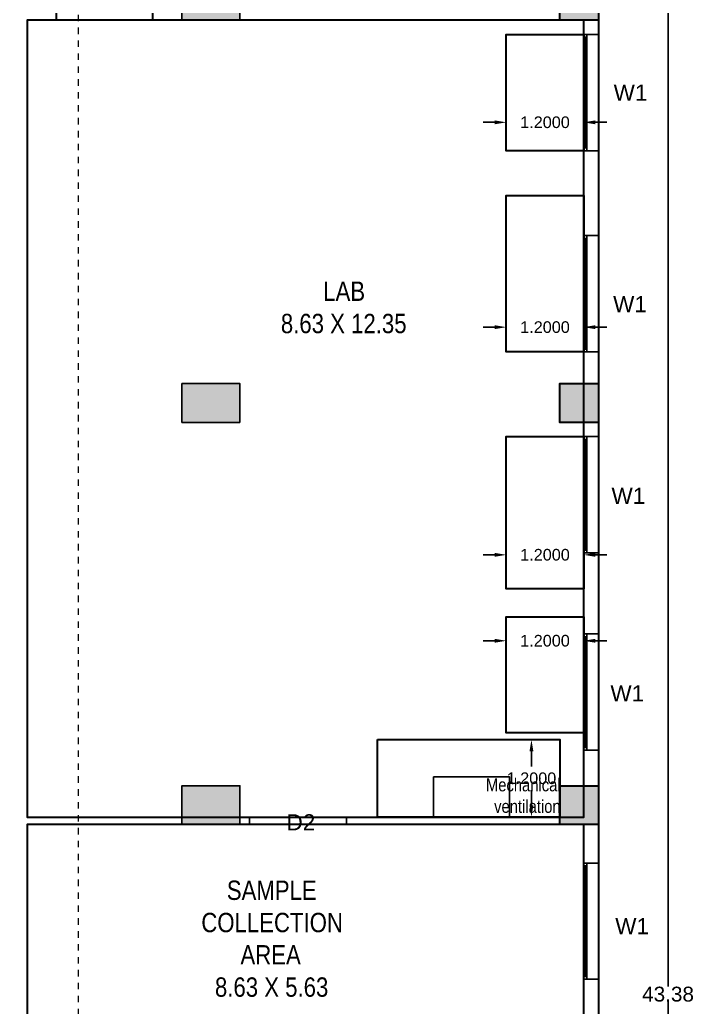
# Model space of a CAD drawing. Header units: metres. Extents: x -38 to 401, y 28 to 287.
# Drawn here: x 283.64 to 294.11, y 118.96 to 134.26 of the extents above; entities that cross this region are included whole.
import ezdxf

# ---------------------------------------------------------------- set-up
doc = ezdxf.new("R2010")
doc.units = ezdxf.units.M
doc.linetypes.add('CENTER', pattern=[2, 1.25, -0.25, 0.25, -0.25])
for name, color, linetype in [('BLK_1_FLR_5_AC_ROOM_7', 117, 'Continuous'), ('BLK_1_FLR_5_ACROOM_7_LIGHT_VENTILATION_1', 117, 'Continuous'), ('BLK_1_FLR_5_ACROOM_7_LIGHT_VENTILATION_2', 117, 'Continuous'), ('BLK_1_FLR_5_ACROOM_7_LIGHT_VENTILATION_3', 117, 'Continuous'), ('BLK_1_FLR_5_ACROOM_7_LIGHT_VENTILATION_4', 117, 'Continuous'), ('BLK_1_FLR_5_CARPET_AREA', 10, 'Continuous'), ('UBEAM', 1, 'Continuous'), ('UHATCH', 8, 'Continuous')]:
    doc.layers.add(name, color=color, linetype=linetype)
for name, color, linetype, lineweight in [('BLK_1_FLR_5_BLT_UP_AREA', 4, 'Continuous', 30), ('BLK_1_LVL_5_BLDG_FOOT_PRINT', 4, 'Continuous', 30), ('UCOLUMN', 6, 'Continuous', 30)]:
    doc.layers.add(name, color=color, linetype=linetype, lineweight=lineweight)
doc.styles.get("Standard").update_dxf_attribs({"font": 'arial.ttf'})
doc.dimstyles.get("Standard").update_dxf_attribs({"dimtxt": 0.18, "dimasz": 0.18, "dimexe": 0.18, "dimexo": 0.0625, "dimgap": 0.09, "dimtad": 0, "dimtih": 1, "dimtoh": 1, "dimdec": 4, "dimzin": 0, "dimdsep": 46, "dimtxsty": 'Standard', "dimcen": 0.09, "dimadec": 0, "dimazin": 0, "dimtfac": 1, "dimtdec": 4, "dimtofl": 0, "dimtmove": 0, "dimatfit": 3, "dimfxl": 0, "dimtolj": 1, "dimtzin": 0, "dimarcsym": 0})
doc.dimstyles.new('STANDARD$0', dxfattribs={"dimtxt": 7, "dimasz": 3, "dimexe": 3, "dimexo": 1, "dimgap": 1.5, "dimtad": 1, "dimdec": 1, "dimzin": 1, "dimdsep": 46, "dimlunit": 4, "dimtxsty": 'Standard', "dimblk": 'OBLIQUE', "dimcen": 0.09375, "dimdle": 1, "dimclrd": 8, "dimclre": 8, "dimclrt": 7, "dimadec": 1, "dimazin": 0, "dimtfac": 1, "dimtdec": 1, "dimtix": 1, "dimtmove": 2, "dimatfit": 3, "dimldrblk": 'ARCHTICK', "dimfxl": 0, "dimfrac": 2, "dimtolj": 1, "dimtzin": 0, "dimarcsym": 0})

# ---------------------------------------------------------------- blocks, each defined once
blk = doc.blocks.new('*D122')
at = {"color": 0, "lineweight": -2}
for p, q in [((293.691, 140.62), (293.691, 119.277)), ((293.691, 97.7), (293.691, 119.042))]:
    blk.add_line(p, q, dxfattribs=at)
at = {"color": 0}
for points in [[(293.652, 140.62), (293.729, 140.62), (293.691, 140.85)], [(293.652, 97.7), (293.729, 97.7), (293.691, 97.47)]]:
    blk.add_solid(points, dxfattribs=at)
at = {"layer": 'Defpoints', "color": 0}
for p in [(292.613, 140.85), (292.613, 97.47), (293.691, 97.47)]:
    blk.add_point(p, dxfattribs=at)
at = {"color": 0, "lineweight": 25, "insert": (293.691, 119.16), "char_height": 0.23, "attachment_point": 5}
blk.add_mtext('\\A1;43.38', dxfattribs=at)
blk = doc.blocks.new('900 X 900')
at = {"linetype": 'Continuous'}
h = blk.add_hatch(color=256, dxfattribs=at)
h.dxf.hatch_style = 1
h.paths.add_polyline_path([(0, 150), (900, 150), (900, 750), (0, 750)])
blk.add_lwpolyline([(0, 150), (900, 150), (900, 750), (0, 750)], close=True, dxfattribs=at)
blk = doc.blocks.new('600X600')
at = {"layer": 'UHATCH', "linetype": 'Continuous'}
h = blk.add_hatch(color=256, dxfattribs=at)
h.dxf.hatch_style = 1
h.paths.add_polyline_path([(600, 600), (0, 600), (0, 0), (600, 0)])
at = {"layer": 'UCOLUMN', "linetype": 'Continuous'}
blk.add_lwpolyline([(0, 0), (600, 0), (600, 600), (0, 600)], close=True, dxfattribs=at)
blk = doc.blocks.new('750 x 750')
blk.add_blockref('600X600', (0, 75))
blk = doc.blocks.new('COLUMN LAYOUT')
at = {"layer": 'UBEAM', "color": 7, "linetype": 'Continuous', "xscale": -1}
for name, p in [('900 X 900', (-5335, 24170)), ('750 x 750', (225, 24245)), ('900 X 900', (-5335, 17940)), ('750 x 750', (225, 18015)), ('900 X 900', (-5335, 11710)), ('750 x 750', (225, 11785))]:
    blk.add_blockref(name, p, dxfattribs=at)
blk = doc.blocks.new('*D1027')
at = {"layer": 'BLK_1_FLR_5_ACROOM_7_LIGHT_VENTILATION_1', "color": 0, "lineweight": -2}
for p, q in [((291.183, 124.946), (291.183, 124.456)), ((292.383, 124.946), (292.383, 124.456)), ((291.003, 124.636), (290.823, 124.636)), ((292.563, 124.636), (292.743, 124.636))]:
    blk.add_line(p, q, dxfattribs=at)
at = {"layer": 'BLK_1_FLR_5_ACROOM_7_LIGHT_VENTILATION_1', "color": 0}
for points in [[(291.003, 124.666), (291.003, 124.606), (291.183, 124.636)], [(292.563, 124.666), (292.563, 124.606), (292.383, 124.636)]]:
    blk.add_solid(points, dxfattribs=at)
at = {"layer": 'Defpoints', "color": 0}
for p in [(291.183, 125.009), (292.383, 125.009), (291.183, 124.636)]:
    blk.add_point(p, dxfattribs=at)
at = {"layer": 'BLK_1_FLR_5_ACROOM_7_LIGHT_VENTILATION_1', "color": 0, "lineweight": 30, "insert": (291.783, 124.636), "char_height": 0.18, "attachment_point": 5}
blk.add_mtext('\\A1;1.2000', dxfattribs=at)
blk = doc.blocks.new('*D1028')
at = {"layer": 'BLK_1_FLR_5_ACROOM_7_LIGHT_VENTILATION_2', "color": 0, "lineweight": -2}
for p, q in [((291.183, 125.505), (291.183, 126.148)), ((292.383, 125.505), (292.383, 126.148)), ((291.003, 125.968), (290.823, 125.968)), ((292.563, 125.968), (292.743, 125.968))]:
    blk.add_line(p, q, dxfattribs=at)
at = {"layer": 'BLK_1_FLR_5_ACROOM_7_LIGHT_VENTILATION_2', "color": 0}
for points in [[(291.003, 125.998), (291.003, 125.938), (291.183, 125.968)], [(292.563, 125.998), (292.563, 125.938), (292.383, 125.968)]]:
    blk.add_solid(points, dxfattribs=at)
at = {"layer": 'Defpoints', "color": 0}
for p in [(292.383, 125.968), (291.183, 125.442), (292.383, 125.442)]:
    blk.add_point(p, dxfattribs=at)
at = {"layer": 'BLK_1_FLR_5_ACROOM_7_LIGHT_VENTILATION_2', "color": 0, "lineweight": 30, "insert": (291.783, 125.968), "char_height": 0.18, "attachment_point": 5}
blk.add_mtext('\\A1;1.2000', dxfattribs=at)
blk = doc.blocks.new('*D1029')
at = {"layer": 'BLK_1_FLR_5_ACROOM_7_LIGHT_VENTILATION_3', "color": 0, "lineweight": -2}
for p, q in [((291.183, 129.176), (291.183, 129.675)), ((292.383, 129.176), (292.383, 129.675)), ((291.003, 129.495), (290.823, 129.495)), ((292.563, 129.495), (292.743, 129.495))]:
    blk.add_line(p, q, dxfattribs=at)
at = {"layer": 'BLK_1_FLR_5_ACROOM_7_LIGHT_VENTILATION_3', "color": 0}
for points in [[(291.003, 129.525), (291.003, 129.465), (291.183, 129.495)], [(292.563, 129.525), (292.563, 129.465), (292.383, 129.495)]]:
    blk.add_solid(points, dxfattribs=at)
at = {"layer": 'Defpoints', "color": 0}
for p in [(292.383, 129.495), (291.183, 129.114), (292.383, 129.114)]:
    blk.add_point(p, dxfattribs=at)
at = {"layer": 'BLK_1_FLR_5_ACROOM_7_LIGHT_VENTILATION_3', "color": 0, "lineweight": 30, "insert": (291.783, 129.495), "char_height": 0.18, "attachment_point": 5}
blk.add_mtext('\\A1;1.2000', dxfattribs=at)
blk = doc.blocks.new('*D1030')
at = {"layer": 'BLK_1_FLR_5_ACROOM_7_LIGHT_VENTILATION_4', "color": 0, "lineweight": -2}
for p, q in [((291.183, 132.291), (291.183, 132.849)), ((292.383, 132.291), (292.383, 132.849)), ((291.003, 132.669), (290.823, 132.669)), ((292.563, 132.669), (292.743, 132.669))]:
    blk.add_line(p, q, dxfattribs=at)
at = {"layer": 'BLK_1_FLR_5_ACROOM_7_LIGHT_VENTILATION_4', "color": 0}
for points in [[(291.003, 132.699), (291.003, 132.639), (291.183, 132.669)], [(292.563, 132.699), (292.563, 132.639), (292.383, 132.669)]]:
    blk.add_solid(points, dxfattribs=at)
at = {"layer": 'Defpoints', "color": 0}
for p in [(292.383, 132.669), (291.183, 132.229), (292.383, 132.229)]:
    blk.add_point(p, dxfattribs=at)
at = {"layer": 'BLK_1_FLR_5_ACROOM_7_LIGHT_VENTILATION_4', "color": 0, "lineweight": 30, "insert": (291.783, 132.669), "char_height": 0.18, "attachment_point": 5}
blk.add_mtext('\\A1;1.2000', dxfattribs=at)
blk = doc.blocks.new('*D1101')
at = {"layer": 'BLK_1_FLR_5_ACROOM_7_LIGHT_VENTILATION_4', "color": 0, "lineweight": -2}
for p, q in [((291.951, 123.105), (291.393, 123.105)), ((291.573, 122.925), (291.573, 122.687)), ((291.573, 122.085), (291.573, 122.323)), ((291.951, 121.905), (291.393, 121.905))]:
    blk.add_line(p, q, dxfattribs=at)
at = {"layer": 'BLK_1_FLR_5_ACROOM_7_LIGHT_VENTILATION_4', "color": 0}
for points in [[(291.543, 122.925), (291.603, 122.925), (291.573, 123.105)], [(291.543, 122.085), (291.603, 122.085), (291.573, 121.905)]]:
    blk.add_solid(points, dxfattribs=at)
at = {"layer": 'Defpoints', "color": 0}
for p in [(291.573, 123.105), (292.013, 123.105), (292.013, 121.905)]:
    blk.add_point(p, dxfattribs=at)
at = {"layer": 'BLK_1_FLR_5_ACROOM_7_LIGHT_VENTILATION_4', "color": 0, "lineweight": 30, "insert": (291.573, 122.505), "char_height": 0.18, "attachment_point": 5}
blk.add_mtext('\\A1;1.2000', dxfattribs=at)

msp = doc.modelspace()

# ---------------------------------------------------------------- linework, layer by layer
at = {"linetype": 'CENTER', "lineweight": 20, "ltscale": 0.05}
msp.add_line((284.54383, 152.53598), (284.54383, 95.32125), dxfattribs=at)
at = {"color": 7, "lineweight": 25}
for p, q in [((284.20303, 134.24983), (284.20303, 134.47983)), ((285.70303, 134.47983), (285.70303, 134.24983)), ((283.75303, 121.90483), (283.75303, 134.24983)), ((283.75303, 134.24983), (284.20303, 134.24983)), ((285.70303, 134.24983), (292.38303, 134.24983)), ((292.38303, 134.24983), (292.38303, 134.02883)), ((292.38303, 134.02883), (292.61303, 134.02883)), ((292.38304, 132.24488), (292.38303, 133.98624)), ((292.4036, 132.27142), (292.40359, 133.98624)), ((292.41211, 132.27142), (292.4121, 133.98624)), ((292.43414, 133.98624), (292.43415, 132.24488)), ((292.61303, 132.22883), (292.61303, 134.02883)), ((292.38303, 132.22883), (292.38303, 130.91383)), ((292.38303, 132.22883), (292.61303, 132.22883)), ((292.38303, 130.91383), (292.61303, 130.91383)), ((292.38304, 129.12988), (292.38303, 130.87124)), ((292.4036, 129.15642), (292.40359, 130.87124)), ((292.41211, 129.15642), (292.4121, 130.87124)), ((292.43414, 130.87124), (292.43415, 129.12988)), ((292.61303, 129.11383), (292.61303, 130.91383)), ((292.38303, 129.11383), (292.38303, 127.79883)), ((292.38303, 129.11383), (292.61303, 129.11383)), ((292.38303, 127.79883), (292.61303, 127.79883)), ((292.38304, 126.01488), (292.38303, 127.75624)), ((292.4036, 126.04142), (292.40359, 127.75624)), ((292.41211, 126.04142), (292.4121, 127.75624)), ((292.43414, 127.75624), (292.43415, 126.01488)), ((292.61303, 125.99883), (292.61303, 127.79883)), ((292.38303, 125.99883), (292.38303, 124.74133)), ((292.38303, 125.99883), (292.61303, 125.99883)), ((292.38303, 124.74133), (292.61303, 124.74133)), ((292.38304, 122.95738), (292.38303, 124.69874)), ((292.4036, 122.98392), (292.40359, 124.69874)), ((292.41211, 122.98392), (292.4121, 124.69874)), ((292.43414, 124.69874), (292.43415, 122.95738)), ((292.61303, 122.94133), (292.61303, 124.74133)), ((292.38303, 122.94133), (292.38303, 121.90483)), ((292.38303, 122.94133), (292.61303, 122.94133)), ((287.20303, 121.90483), (283.75303, 121.90483)), ((283.75303, 115.99983), (283.75303, 121.78983)), ((283.75303, 121.78983), (287.20303, 121.78983)), ((287.20303, 121.78983), (287.20303, 121.90483)), ((292.38303, 121.90483), (288.70303, 121.90483)), ((288.70303, 121.90483), (288.70303, 121.78983)), ((288.70303, 121.78983), (292.38303, 121.78983)), ((292.38303, 121.78983), (292.38303, 121.19108)), ((292.61303, 119.39108), (292.61303, 121.19108)), ((292.38304, 119.40713), (292.38303, 121.14849)), ((292.4036, 119.43367), (292.40359, 121.14849)), ((292.41211, 119.43367), (292.4121, 121.14849)), ((292.43414, 121.14849), (292.43415, 119.40713)), ((292.38303, 119.39108), (292.38303, 118.79233))]:
    msp.add_line(p, q, dxfattribs=at)
for points in [[(292.61303, 135.34383), (292.61303, 134.02883)], [(292.61303, 132.22883), (292.61303, 130.91383)], [(292.61303, 129.11383), (292.61303, 127.79883)], [(292.61303, 125.99883), (292.61303, 124.74133)], [(292.61303, 122.94133), (292.61303, 121.19108), (292.38303, 121.19108)], [(292.38303, 119.39108), (292.61303, 119.39108), (292.61303, 118.52708)]]:
    msp.add_lwpolyline(points, dxfattribs=at)
for points in [[(292.38303, 133.98624), (292.43414, 133.98624), (292.43414, 134.02883), (292.38303, 134.02883)], [(292.38304, 132.27142), (292.43415, 132.27142), (292.43415, 132.22883), (292.38304, 132.22883)], [(292.38303, 130.87124), (292.43414, 130.87124), (292.43414, 130.91383), (292.38303, 130.91383)], [(292.38304, 129.15642), (292.43415, 129.15642), (292.43415, 129.11383), (292.38304, 129.11383)], [(292.38303, 127.75624), (292.43414, 127.75624), (292.43414, 127.79883), (292.38303, 127.79883)], [(292.38304, 126.04142), (292.43415, 126.04142), (292.43415, 125.99883), (292.38304, 125.99883)], [(292.38303, 124.69874), (292.43414, 124.69874), (292.43414, 124.74133), (292.38303, 124.74133)], [(292.38304, 122.98392), (292.43415, 122.98392), (292.43415, 122.94133), (292.38304, 122.94133)], [(290.05563, 122.52625), (291.23506, 122.52625), (291.23506, 121.90483), (290.05563, 121.90483)], [(292.38303, 121.14849), (292.43414, 121.14849), (292.43414, 121.19108), (292.38303, 121.19108)], [(292.38304, 119.43367), (292.43415, 119.43367), (292.43415, 119.39108), (292.38304, 119.39108)]]:
    msp.add_lwpolyline(points, close=True, dxfattribs=at)
at = {"layer": 'BLK_1_FLR_5_AC_ROOM_7', "color": 2, "lineweight": 30}
msp.add_lwpolyline([(292.38303, 134.24983), (283.75303, 134.24983), (283.75303, 121.90483), (292.38303, 121.90483)], close=True, dxfattribs=at)
at = {"layer": 'BLK_1_FLR_5_ACROOM_7_LIGHT_VENTILATION_1', "color": 2, "lineweight": 30}
msp.add_lwpolyline([(292.38303, 125.00896), (292.38303, 123.20896), (291.18303, 123.20896), (291.18303, 125.00896)], close=True, dxfattribs=at)
at = {"layer": 'BLK_1_FLR_5_ACROOM_7_LIGHT_VENTILATION_2', "color": 2, "lineweight": 30}
msp.add_lwpolyline([(292.38303, 127.79883), (292.38303, 125.44249), (291.18303, 125.44249), (291.18303, 127.79883)], close=True, dxfattribs=at)
at = {"layer": 'BLK_1_FLR_5_ACROOM_7_LIGHT_VENTILATION_3', "color": 2, "lineweight": 30}
msp.add_lwpolyline([(292.38303, 131.53545), (292.38303, 129.11383), (291.18303, 129.11383), (291.18303, 131.53545)], close=True, dxfattribs=at)
at = {"layer": 'BLK_1_FLR_5_ACROOM_7_LIGHT_VENTILATION_4', "color": 2, "lineweight": 30}
for points in [[(292.38303, 134.02883), (292.38303, 132.22883), (291.18303, 132.22883), (291.18303, 134.02883)], [(289.18703, 123.10483), (292.01303, 123.10483), (292.01303, 121.90483), (289.18703, 121.90483)]]:
    msp.add_lwpolyline(points, close=True, dxfattribs=at)
at = {"layer": 'BLK_1_FLR_5_BLT_UP_AREA', "color": 12, "lineweight": 30}
msp.add_lwpolyline([(271.06303, 97.46971), (271.06303, 150.81983), (294.11302, 150.81983), (294.11303, 140.84983), (292.61303, 140.84983), (292.61303, 97.46971)], close=True, dxfattribs=at)
at = {"layer": 'BLK_1_FLR_5_CARPET_AREA', "color": 15, "linetype": 'Continuous', "lineweight": 30}
for points in [[(284.20303, 134.47983), (284.20303, 134.24983), (283.75304, 134.24983), (283.75303, 121.90483), (292.38303, 121.90483), (292.38303, 134.24983), (285.70303, 134.24983), (285.70303, 134.47983)], [(292.38303, 118.79233), (292.38303, 121.78983), (283.75303, 121.78983), (283.75303, 115.99983)]]:
    msp.add_lwpolyline(points, dxfattribs=at)
at = {"layer": 'BLK_1_LVL_5_BLDG_FOOT_PRINT', "color": 1}
msp.add_lwpolyline([(271.06302, 97.46983), (271.06302, 150.8142), (294.11302, 150.81983), (294.11302, 140.84983), (292.61302, 140.84983), (292.61302, 97.46983)], close=True, dxfattribs=at)

# ---------------------------------------------------------------- block references
at = {"color": 7, "lineweight": 25, "xscale": 0.001, "yscale": 0.001, "zscale": 0.001}
msp.add_blockref('COLUMN LAYOUT', (292.38803, 109.92983), dxfattribs=at)
msp.add_blockref('COLUMN LAYOUT', (292.38803, 109.92983), dxfattribs=at)

# ---------------------------------------------------------------- texts
at = {"color": 7, "lineweight": 25, "char_height": 0.25, "attachment_point": 1}
for s, insert in [('W1', (292.84707, 133.25411)), ('W1', (292.83907, 129.97711)), ('W1', (292.81407, 127.00711)), ('W1', (292.79707, 123.94711)), ('D2', (287.77407, 121.94853)), ('W1', (292.87207, 120.34011))]:
    msp.add_mtext_dynamic_manual_height_columns(s, width=331.5310086, gutter_width=1000, heights=[0], dxfattribs=dict(at, insert=insert))
at = {"color": 7, "lineweight": 25}
for s, insert, char_height, width, attachment_point in [('{\\fArial Narrow|b0|i0|c0|p34;\\W8.30357;    \\W1;LAB\\P\\W8.77913;   \\W1;8.63 X 12.35}', (285.17043, 130.20188), 0.3, 6.9552799, 1), ('{\\fArial Narrow|b0|i0|c0|p34;Mechanical\\Pventilation}', (292.02567, 121.96711), 0.2, 2.774038, 9), ('{\\fArial Narrow|b0|i0|c0|p34;\\W7.397; \\W1;SAMPLE \\P{\\W3.259955; }COLLECTION \\P{\\W9.614345; }AREA\\P{\\W5.471947; }8.63 X 5.63}', (286.14227, 119.11632), 0.3, 2.774038, 7)]:
    msp.add_mtext(s, dxfattribs=dict(at, insert=insert, char_height=char_height, width=width, attachment_point=attachment_point))

# ---------------------------------------------------------------- dimensions: what is measured, and where the dimension line sits
dim = msp.add_linear_dim(base=(293.69063, 97.46983), p1=(292.61303, 140.84983), p2=(292.61303, 97.46983), angle=90, text='43.38', dimstyle='Standard', override={"dimscale": 1, "dimtxt": 0.23, "dimasz": 0.23, "dimgap": 0, "dimse1": 1, "dimse2": 1, "dimtmove": 1}, dxfattribs=at)
dim.commit()
dim.dimension.update_dxf_attribs({"geometry": '*D122', "text_midpoint": (293.69063, 119.15983)})
at = {"layer": 'BLK_1_FLR_5_ACROOM_7_LIGHT_VENTILATION_1', "color": 232, "lineweight": 30}
dim = msp.add_linear_dim(base=(291.18303, 124.63634), p1=(292.38303, 125.00896), p2=(291.18303, 125.00896), dimstyle='STANDARD$0', override={"dimtxt": 0.18, "dimasz": 0.18, "dimexe": 0.18, "dimexo": 0.0625, "dimgap": 0.09, "dimtad": 0, "dimtih": 1, "dimtoh": 1, "dimdec": 4, "dimzin": 0, "dimlunit": 2, "dimpost": '', "dimcen": 0.09, "dimdle": 0, "dimclrd": 0, "dimclre": 0, "dimclrt": 0, "dimadec": 0, "dimtdec": 4, "dimtix": 0, "dimtofl": 0, "dimtmove": 0, "dimfrac": 0}, dxfattribs=at)
dim.commit()
dim.dimension.update_dxf_attribs({"geometry": '*D1027', "text_midpoint": (291.78303, 124.63634)})
at = {"layer": 'BLK_1_FLR_5_ACROOM_7_LIGHT_VENTILATION_2', "color": 232, "lineweight": 30}
dim = msp.add_linear_dim(base=(292.38303, 125.96836), p1=(291.18303, 125.44249), p2=(292.38303, 125.44249), dimstyle='STANDARD$0', override={"dimtxt": 0.18, "dimasz": 0.18, "dimexe": 0.18, "dimexo": 0.0625, "dimgap": 0.09, "dimtad": 0, "dimtih": 1, "dimtoh": 1, "dimdec": 4, "dimzin": 0, "dimlunit": 2, "dimpost": '', "dimcen": 0.09, "dimdle": 0, "dimclrd": 0, "dimclre": 0, "dimclrt": 0, "dimadec": 0, "dimtdec": 4, "dimtix": 0, "dimtofl": 0, "dimtmove": 0, "dimfrac": 0}, dxfattribs=at)
dim.commit()
dim.dimension.update_dxf_attribs({"geometry": '*D1028', "text_midpoint": (291.78303, 125.96836)})
at = {"layer": 'BLK_1_FLR_5_ACROOM_7_LIGHT_VENTILATION_3', "color": 232, "lineweight": 30}
dim = msp.add_linear_dim(base=(292.38303, 129.49528), p1=(291.18303, 129.11383), p2=(292.38303, 129.11383), dimstyle='STANDARD$0', override={"dimtxt": 0.18, "dimasz": 0.18, "dimexe": 0.18, "dimexo": 0.0625, "dimgap": 0.09, "dimtad": 0, "dimtih": 1, "dimtoh": 1, "dimdec": 4, "dimzin": 0, "dimlunit": 2, "dimpost": '', "dimcen": 0.09, "dimdle": 0, "dimclrd": 0, "dimclre": 0, "dimclrt": 0, "dimadec": 0, "dimtdec": 4, "dimtix": 0, "dimtofl": 0, "dimtmove": 0, "dimfrac": 0}, dxfattribs=at)
dim.commit()
dim.dimension.update_dxf_attribs({"geometry": '*D1029', "text_midpoint": (291.78303, 129.49528)})
at = {"layer": 'BLK_1_FLR_5_ACROOM_7_LIGHT_VENTILATION_4', "color": 232, "lineweight": 30}
dim = msp.add_linear_dim(base=(292.38303, 132.66857), p1=(291.18303, 132.22883), p2=(292.38303, 132.22883), dimstyle='STANDARD$0', override={"dimtxt": 0.18, "dimasz": 0.18, "dimexe": 0.18, "dimexo": 0.0625, "dimgap": 0.09, "dimtad": 0, "dimtih": 1, "dimtoh": 1, "dimdec": 4, "dimzin": 0, "dimlunit": 2, "dimpost": '', "dimcen": 0.09, "dimdle": 0, "dimclrd": 0, "dimclre": 0, "dimclrt": 0, "dimadec": 0, "dimtdec": 4, "dimtix": 0, "dimtofl": 0, "dimtmove": 0, "dimfrac": 0}, dxfattribs=at)
dim.commit()
dim.dimension.update_dxf_attribs({"geometry": '*D1030', "text_midpoint": (291.78303, 132.66857)})
dim = msp.add_linear_dim(base=(291.57329, 123.10483), p1=(292.01303, 121.90483), p2=(292.01303, 123.10483), angle=90, dimstyle='STANDARD$0', override={"dimtxt": 0.18, "dimasz": 0.18, "dimexe": 0.18, "dimexo": 0.0625, "dimgap": 0.09, "dimtad": 0, "dimtih": 1, "dimtoh": 1, "dimdec": 4, "dimzin": 0, "dimlunit": 2, "dimpost": '', "dimcen": 0.09, "dimdle": 0, "dimclrd": 0, "dimclre": 0, "dimclrt": 0, "dimadec": 0, "dimtdec": 4, "dimtix": 0, "dimtofl": 0, "dimtmove": 0, "dimfrac": 0}, dxfattribs=at)
dim.commit()
dim.dimension.update_dxf_attribs({"geometry": '*D1101', "text_midpoint": (291.57329, 122.50483)})

doc.saveas('drawing.dxf')
